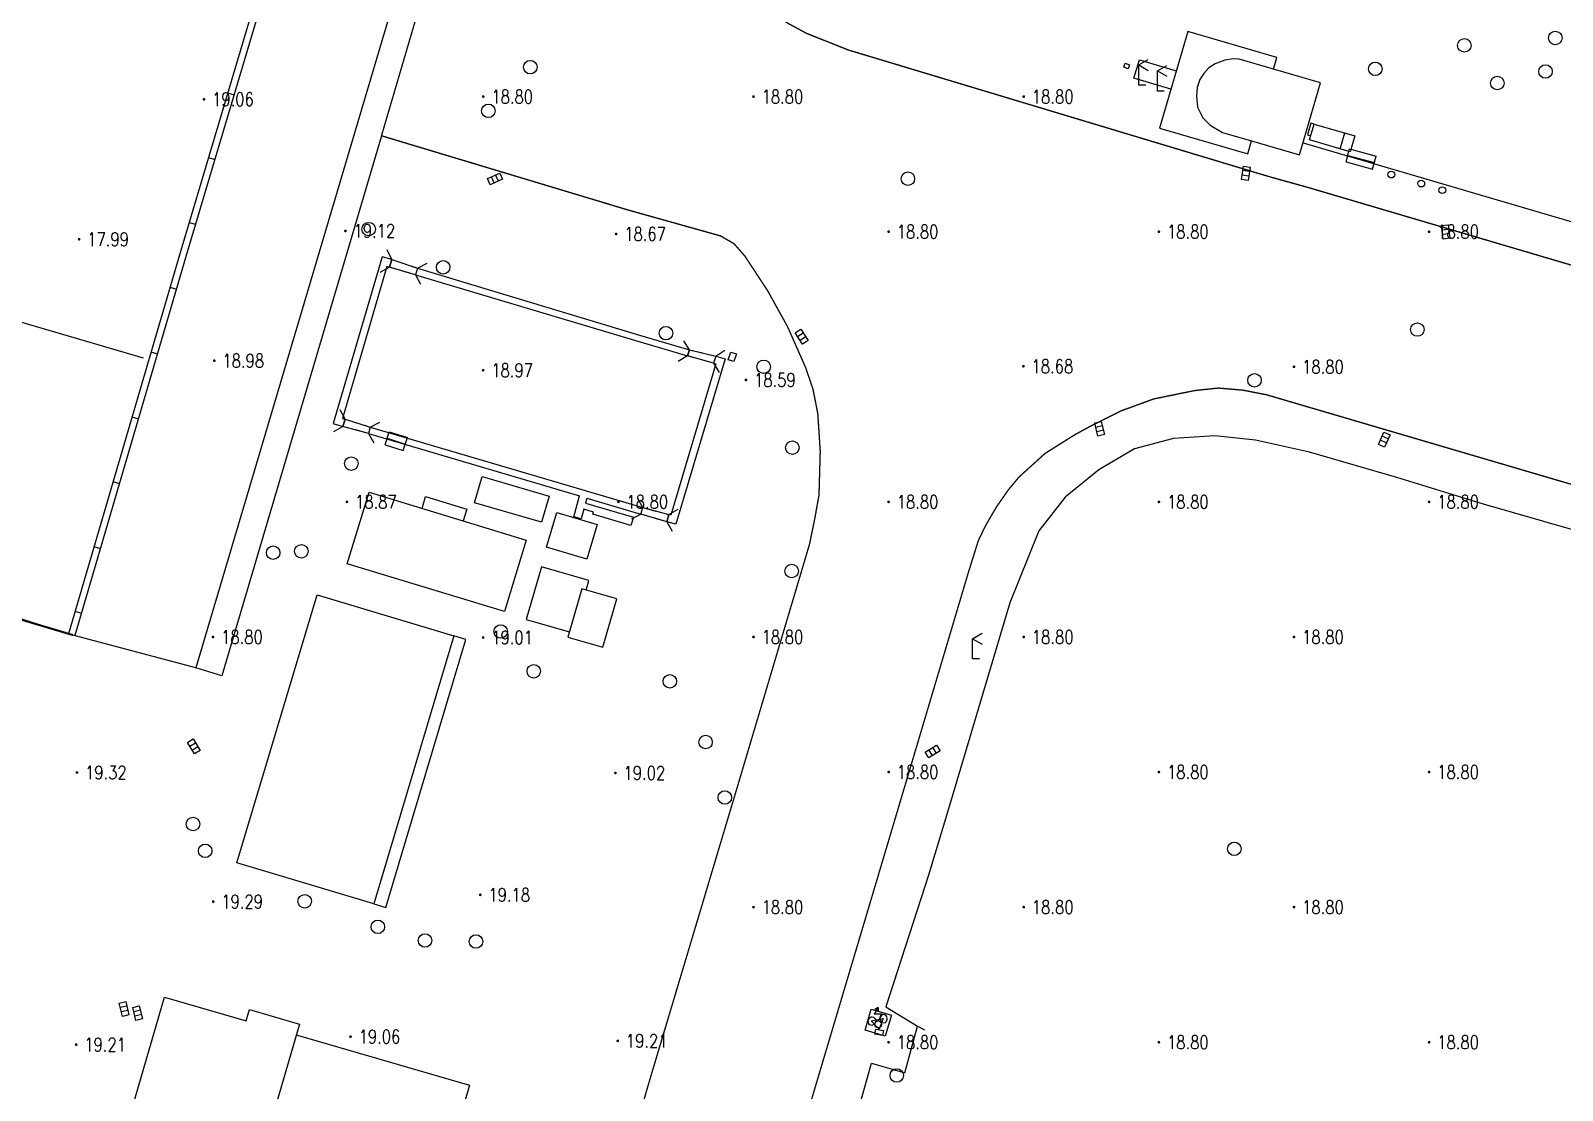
# Model space of a CAD drawing. Extents: x 404846 to 408477, y 3390929 to 3392894.
# Drawn here: x 405127.9 to 405241.2, y 3391930.8 to 3392009.3 of the extents above; entities that cross this region are included whole.
import ezdxf
from ezdxf.enums import TextEntityAlignment as Align

# ---------------------------------------------------------------- set-up
doc = ezdxf.new("R2010")
doc.units = 0
doc.header["$LTSCALE"] = 0.5
doc.linetypes.add('X5', pattern=[3, 2, -1])
doc.layers.get('0').update_dxf_attribs({"linetype": 'CONTINUOUS'})
doc.layers.add('ASSIST', color=7, linetype='CONTINUOUS', plot=False)
for name, color, linetype in [('DLDW', 11, 'CONTINUOUS'), ('DLSS', 4, 'CONTINUOUS'), ('DMTZ', 3, 'CONTINUOUS'), ('FZTZ', 7, 'CONTINUOUS'), ('GCD', 1, 'CONTINUOUS'), ('GXYZ', 2, 'CONTINUOUS'), ('JMD', 6, 'CONTINUOUS'), ('SXSS', 5, 'CONTINUOUS'), ('ZBTZ', 3, 'CONTINUOUS')]:
    doc.layers.add(name, color=color, linetype=linetype)
doc.styles.add('HZ', font='rs.shx', dxfattribs={"width": 0.8, "bigfont": 'hztxt.shx'})
doc.linetypes.add('10421', pattern='A,2,[150,AAA.SHX,S=0.5,R=0,X=0,Y=0.5],1e-11', length=2)
doc.linetypes.add('10422', pattern='A,0.75,[150,AAA.SHX,S=0.5,R=0,X=0,Y=0.5],1.5,[177,AAA.SHX,S=1,R=0,X=0,Y=0.4],0.75', length=3)
doc.linetypes.add('1161', pattern='A,0,[149,AAA.SHX,S=0.15,R=0,X=0,Y=0],-1.6', length=1.6)
doc.linetypes.add('443', pattern='A,5,[169,AAA.SHX,S=0.83,R=0,X=0,Y=0],5', length=10)
doc.linetypes.add('444', pattern='A,4.5,[145,AAA.SHX,S=1,R=0,X=0,Y=1],4.5,-0.5,[146,AAA.SHX,S=1,R=0,X=0,Y=0],-0.5', length=10)

# ---------------------------------------------------------------- blocks, each defined once
blk = doc.blocks.new('gc052')
for p, q in [((0, 3), (1.39, 3.8)), ((0, 3), (1.39, 2.2)), ((0, 0), (0, 3)), ((1, 0), (0, 0))]:
    blk.add_line(p, q)
blk = doc.blocks.new('GC200')
at = {"linetype": 'Continuous', "const_width": 0.2, "flags": 128}
blk.add_lwpolyline([(-0.1, 0, 1), (0.1, 0, 1)], format="xyb", close=True, dxfattribs=at)
blk = doc.blocks.new('gc170')
at = {"linetype": 'Continuous'}
blk.add_circle((0, 0), 0.5, dxfattribs=at)
blk = doc.blocks.new('gc188')
blk.add_circle((0, 0), 1)
blk = doc.blocks.new('gc041')
for p, q in [((-1, 0.5), (1, 0.5)), ((-1, -0.5), (-1, 0.5)), ((-0.33, 0.5), (-0.33, -0.5)), ((0.33, 0.5), (0.33, -0.5)), ((1, 0.5), (1, -0.5)), ((1, -0.5), (-1, -0.5))]:
    blk.add_line(p, q)
blk = doc.blocks.new('gc132')
at = {"linetype": 'Continuous'}
for points in [[(0, 2.5), (-0.58, 1.5)], [(0, 2.5), (-0.52, 2.2)], [(0, 2.5), (0, 1.9)], [(0.58, 1.5), (-0.58, 1.5)], [(0.58, 1.5), (0, 0.5)]]:
    blk.add_lwpolyline(points, dxfattribs=at)
blk.add_circle((0, 0), 0.5, dxfattribs=at)

msp = doc.modelspace()

# ---------------------------------------------------------------- linework, layer by layer
at = {"layer": 'ASSIST', "linetype": 'Continuous', "flags": 128}
for points, elevation in [([(405225.213, 3391999.544), (405227.166, 3391999.017)], 18.477), ([(405154.099, 3391978.61), (405155.437, 3391978.185)], 18.605)]:
    msp.add_lwpolyline(points, dxfattribs=dict(at, elevation=elevation))
for points, elevation in [([(405154.602, 3391992.325), (405156.5, 3391991.689), (405156.334, 3391991.191), (405154.414, 3391991.748), (405154.602, 3391992.325)], 19.03), ([(405176.614, 3391985.628), (405178.561, 3391985.175), (405178.409, 3391984.653), (405176.48, 3391985.178), (405176.614, 3391985.628)], 18.653), ([(405151.131, 3391980.496), (405152.999, 3391979.918), (405152.858, 3391979.441), (405150.967, 3391979.964), (405151.131, 3391980.496)], 19.105), ([(405174.95, 3391972.914), (405173.029, 3391973.473), (405173.17, 3391973.951), (405175.099, 3391973.437), (405174.95, 3391972.914)], 18.706)]:
    msp.add_lwpolyline(points, close=True, dxfattribs=dict(at, elevation=elevation))
at = {"layer": 'DLDW', "linetype": 'Continuous'}
for p, q in [((405225.213, 3391999.544), (405225.474, 3392000.509)), ((405225.474, 3392000.509), (405227.427, 3391999.982)), ((405225.343, 3392000.027), (405227.296, 3391999.5)), ((405227.166, 3391999.017), (405227.427, 3391999.982)), ((405154.099, 3391978.61), (405154.402, 3391979.563)), ((405154.25, 3391979.087), (405155.588, 3391978.662)), ((405154.402, 3391979.563), (405155.74, 3391979.138)), ((405155.437, 3391978.185), (405155.74, 3391979.138))]:
    msp.add_line(p, q, dxfattribs=at)
at = {"layer": 'DLDW', "linetype": 'Continuous', "elevation": 19.711, "flags": 128}
msp.add_lwpolyline([(405190.663, 3391935.353), (405190.055, 3391935.968), (405190.959, 3391936.129), (405190.663, 3391935.353)], close=True, dxfattribs=at)
at = {"layer": 'DLSS', "linetype": 'Continuous', "const_width": 0.1, "flags": 128}
for points, elevation in [([(405219.53, 3391998.451), (405188.394, 3392007.824), (405185.294, 3392009.056), (405183.925, 3392009.795), (405182.396, 3392010.837), (405181.142, 3392011.846), (405179.851, 3392013.095), (405178.815, 3392014.268), (405177.737, 3392015.761), (405176.118, 3392018.754), (405175.044, 3392021.984), (405174.785, 3392023.276), (405174.548, 3392025.351), (405174.516, 3392026.908), (405174.643, 3392028.754), (405174.916, 3392030.391), (405175.079, 3392031.2), (405175.329, 3392032.09), (405177.429, 3392039.076), (405191.257, 3392085.638), (405195.544, 3392100.023), (405201.053, 3392118.598), (405210.826, 3392151.602), (405214.281, 3392163.201)], 18.623), ([(405163.806, 3392035.443), (405153.826, 3392001.48), (405172.082, 3391995.984), (405178.928, 3391994.064), (405179.912, 3391993.493), (405180.721, 3391992.573), (405182.413, 3391989.994), (405183.884, 3391987.338), (405185.207, 3391984.341), (405185.758, 3391982.736), (405186.116, 3391980.913), (405186.297, 3391978.124), (405186.205, 3391974.883), (405185.894, 3391973.141), (405185.501, 3391971.238), (405179.968, 3391952.63), (405173.724, 3391931.742)], 18.696), ([(405251.935, 3391988.939), (405222.345, 3391997.669), (405219.53, 3391998.451)], 18.72), ([(405185.144, 3391928.434), (405191.34, 3391949.244), (405197.303, 3391969.299), (405197.992, 3391971.491), (405198.467, 3391972.493), (405198.827, 3391973.133), (405199.34, 3391974.006), (405200.23, 3391975.285), (405201.014, 3391976.223), (405202.933, 3391977.962), (405205.098, 3391979.326), (405206.237, 3391979.952), (405208.547, 3391981.11), (405210.971, 3391981.998), (405214.007, 3391982.62), (405215.763, 3391982.804), (405217.586, 3391982.647), (405219.331, 3391982.307)], 18.859), ([(405247.505, 3391974.025), (405219.331, 3391982.307)], 18.708), ([(405173.724, 3391931.742), (405164.14, 3391898.924)], 19.391)]:
    msp.add_lwpolyline(points, dxfattribs=dict(at, elevation=elevation))
at = {"layer": 'DLSS', "linetype": 'Continuous', "elevation": 18.929, "flags": 128}
msp.add_lwpolyline([(405398.436, 3391806.401), (405328.076, 3391827.217), (405308.947, 3391832.852), (405212.765, 3391861.489), (405147.516, 3391880.769), (405158.624, 3391917.895), (405110.647, 3391932.098), (405114.168, 3391944.278), (405114.283, 3391944.715), (405120.972, 3391967.686), (405123.886, 3391966.825), (405123.974, 3391966.739), (405130.656, 3391964.619)], dxfattribs=at)
at = {"layer": 'DMTZ', "linetype": '10422', "elevation": 18.136, "flags": 128}
msp.add_lwpolyline([(405136.211, 3391985.005), (405133.345, 3391985.862), (405124.077, 3391988.581), (405103.391, 3391994.695), (405054.448, 3392009.288), (405048.023, 3392011.135), (405034.863, 3392015.046), (405022.154, 3392018.851), (405013.079, 3392021.548), (405003.362, 3392024.506), (404993.907, 3392027.295), (404987.613, 3392029.185), (404981.161, 3392031.114), (404976.23, 3392032.575)], dxfattribs=at)
at = {"layer": 'DMTZ', "linetype": '10421', "elevation": 19.516, "flags": 128}
msp.add_lwpolyline([(405191.106, 3391934.832), (405189.611, 3391935.272), (405190.054, 3391936.836), (405191.573, 3391936.378), (405191.106, 3391934.832)], close=True, dxfattribs=at)
at = {"layer": 'FZTZ', "linetype": 'Continuous', "flags": 128}
for points, elevation in [([(405208.864, 3392006.844), (405209.191, 3392006.735), (405209.093, 3392006.441), (405208.766, 3392006.551), (405208.864, 3392006.844)], 19.742), ([(405161.276, 3391976.253), (405166.241, 3391974.814), (405165.679, 3391972.872), (405160.713, 3391974.311), (405161.276, 3391976.253)], 19.071), ([(405166.802, 3391973.597), (405169.783, 3391972.708), (405169.019, 3391970.147), (405166.038, 3391971.037), (405166.802, 3391973.597)], 19.265), ([(405190.3, 3391935.72), (405190.105, 3391935.629), (405190.041, 3391935.631), (405189.952, 3391935.673), (405189.894, 3391935.75), (405189.864, 3391935.856), (405189.856, 3391936.007), (405189.942, 3391936.152), (405190.002, 3391936.216), (405190.077, 3391936.249), (405190.141, 3391936.248), (405190.236, 3391936.223), (405190.298, 3391936.196), (405190.387, 3391936.116), (405190.402, 3391936.03), (405190.39, 3391935.87), (405190.3, 3391935.72)], 19.737), ([(405190.852, 3391935.847), (405191.071, 3391935.808), (405191.138, 3391935.837), (405191.178, 3391935.901), (405191.245, 3391936.066), (405191.256, 3391936.158), (405191.227, 3391936.265), (405191.167, 3391936.336), (405191.066, 3391936.401), (405190.967, 3391936.433), (405190.844, 3391936.41), (405190.755, 3391936.336), (405190.699, 3391936.225), (405190.724, 3391936.087), (405190.767, 3391935.959), (405190.852, 3391935.847)], 19.719), ([(405190.916, 3391934.879), (405190.338, 3391934.978), (405190.403, 3391935.356), (405190.981, 3391935.258), (405190.916, 3391934.879)], 20.774)]:
    msp.add_lwpolyline(points, close=True, dxfattribs=dict(at, elevation=elevation))
at = {"layer": 'FZTZ', "linetype": 'Continuous', "elevation": 19.164, "flags": 128}
msp.add_lwpolyline([(405168.979, 3391967.847), (405169.184, 3391968.554), (405165.679, 3391969.573), (405164.546, 3391965.678), (405167.731, 3391964.752)], dxfattribs=at)
at = {"layer": 'JMD', "linetype": '444', "flags": 128}
for points, elevation in [([(405169.778, 3392062.211), (405156.332, 3392016.914), (405140.085, 3391962.089), (405130.988, 3391964.52)], 21.85), ([(405222.028, 3392000.952), (405267.541, 3391987.578), (405279.726, 3391983.931), (405282.997, 3391983.3), (405285.918, 3391983.513), (405288.872, 3391984.564)], 21.156), ([(405261.681, 3391966.719), (405259.022, 3391967.242), (405241.997, 3391972.312), (405235.376, 3391974.202), (405228.971, 3391976.188), (405222.513, 3391978.059), (405218.505, 3391978.943), (405215.507, 3391979.263), (405212.437, 3391979.059), (405209.554, 3391978.313), (405206.919, 3391976.755), (405204.417, 3391974.739), (405202.47, 3391972.243), (405200.318, 3391966.895), (405195.715, 3391951.42), (405194.314, 3391946.757), (405191.15, 3391937.003), (405193.5, 3391935.56)], 20.909), ([(405215.185, 3391898.849), (405192.149, 3391905.903), (405189.623, 3391907.421), (405187.443, 3391909.421), (405185.937, 3391912.045), (405185.22, 3391915.257), (405188.875, 3391928.505), (405190.084, 3391932.819), (405192.56, 3391932.126), (405193.5, 3391935.56), (405194.012, 3391935.307)], 21.231)]:
    msp.add_lwpolyline(points, dxfattribs=dict(at, elevation=elevation))
at = {"layer": 'JMD', "linetype": 'Continuous', "flags": 128}
for points, elevation in [([(405213.502, 3392009.202), (405211.41, 3392002.052), (405217.94, 3392000.141), (405218.223, 3392001.108), (405221.77, 3392000.07), (405223.327, 3392005.392), (405219.832, 3392006.414), (405220.084, 3392007.276), (405213.502, 3392009.202)], 22.716), ([(405222.855, 3392002.35), (405225.864, 3392001.475), (405225.522, 3392000.3), (405222.514, 3392001.175), (405222.855, 3392002.35)], 21.602), ([(405180.088, 3391985.328), (405179.901, 3391984.762), (405179.483, 3391984.9), (405179.67, 3391985.466), (405180.088, 3391985.328)], 19.783), ([(405152.904, 3391975.086), (405164.538, 3391971.553), (405162.93, 3391966.261), (405151.297, 3391969.794), (405152.904, 3391975.086)], 26.173), ([(405168.659, 3391967.94), (405167.618, 3391964.363), (405170.2, 3391963.612), (405171.24, 3391967.19), (405168.659, 3391967.94)], 22.13), ([(405149.056, 3391967.498), (405159.179, 3391964.472), (405153.249, 3391944.631), (405143.126, 3391947.657), (405149.056, 3391967.498)], 24.702), ([(405147.751, 3391935.72), (405144.236, 3391923.62), (405134.5, 3391926.449), (405137.772, 3391937.711), (405143.806, 3391935.958), (405144.05, 3391936.795), (405147.751, 3391935.72)], 32.471)]:
    msp.add_lwpolyline(points, close=True, dxfattribs=dict(at, elevation=elevation))
for points, elevation in [([(405212.249, 3392004.919), (405209.517, 3392005.745), (405209.928, 3392007.106), (405212.648, 3392006.285)], 21.491), ([(405219.832, 3392006.414), (405217.297, 3392007.156), (405216.863, 3392007.165), (405216.242, 3392007.081), (405215.516, 3392006.811), (405215.058, 3392006.502), (405214.697, 3392006.101), (405214.383, 3392005.638), (405214.203, 3392005.053), (405214.14, 3392004.436), (405214.227, 3392003.594), (405214.609, 3392002.799), (405215.166, 3392002.258), (405216.066, 3392001.733), (405218.223, 3392001.108)], 22.657), ([(405222.855, 3392002.35), (405222.603, 3392002.423), (405222.348, 3392001.546), (405222.6, 3392001.472)], 20.104), ([(405224.774, 3392000.518), (405225.115, 3392001.693)], 21.602), ([(405156.828, 3391973.895), (405157.093, 3391974.766), (405160.133, 3391973.843), (405159.868, 3391972.971)], 23.349), ([(405153.249, 3391944.631), (405154.141, 3391944.365), (405160.069, 3391964.201), (405159.178, 3391964.468)], 22.941), ([(405147.518, 3391934.92), (405160.352, 3391931.192), (405157.023, 3391919.731), (405144.189, 3391923.459), (405144.236, 3391923.62)], 27.693)]:
    msp.add_lwpolyline(points, dxfattribs=dict(at, elevation=elevation))
at = {"layer": 'JMD', "linetype": '443', "const_width": 0.15, "elevation": 21.988, "flags": 128}
msp.add_lwpolyline([(405130.988, 3391964.52), (405124.011, 3391966.602), (405117.324, 3391943.558), (405114.471, 3391944.377), (405111.019, 3391932.416)], dxfattribs=at)
at = {"layer": 'SXSS', "linetype": 'Continuous'}
for p, q in [((405142.441, 3392004.653), (405142.921, 3392004.511)), ((405141.016, 3391999.861), (405141.495, 3391999.718)), ((405139.59, 3391995.068), (405140.069, 3391994.926)), ((405154.602, 3391992.325), (405154.245, 3391993.041)), ((405154.414, 3391991.748), (405153.713, 3391991.362)), ((405154.602, 3391992.325), (405154.414, 3391991.748)), ((405156.5, 3391991.689), (405156.334, 3391991.191)), ((405156.5, 3391991.689), (405157.216, 3391992.046)), ((405138.174, 3391990.273), (405138.654, 3391990.132)), ((405156.334, 3391991.191), (405156.72, 3391990.49)), ((405176.614, 3391985.628), (405176.191, 3391986.307)), ((405136.768, 3391985.475), (405137.248, 3391985.334)), ((405176.48, 3391985.178), (405175.786, 3391984.781)), ((405176.614, 3391985.628), (405176.48, 3391985.178)), ((405178.561, 3391985.175), (405178.409, 3391984.653)), ((405178.409, 3391984.653), (405178.806, 3391983.959)), ((405178.561, 3391985.175), (405179.24, 3391985.598)), ((405151.131, 3391980.496), (405150.758, 3391981.204)), ((405135.362, 3391980.677), (405135.842, 3391980.536)), ((405151.131, 3391980.496), (405150.967, 3391979.964)), ((405152.999, 3391979.918), (405153.707, 3391980.291)), ((405150.967, 3391979.964), (405150.271, 3391979.57)), ((405152.999, 3391979.918), (405152.858, 3391979.441)), ((405152.858, 3391979.441), (405153.252, 3391978.745)), ((405133.956, 3391975.878), (405134.435, 3391975.738)), ((405173.17, 3391973.951), (405172.769, 3391974.643)), ((405173.029, 3391973.473), (405172.328, 3391973.088)), ((405173.029, 3391973.473), (405173.17, 3391973.951)), ((405174.95, 3391972.914), (405175.099, 3391973.437)), ((405175.099, 3391973.437), (405175.791, 3391973.838)), ((405174.95, 3391972.914), (405175.335, 3391972.213)), ((405132.549, 3391971.08), (405133.029, 3391970.94)), ((405131.143, 3391966.282), (405131.623, 3391966.141))]:
    msp.add_line(p, q, dxfattribs=at)
at = {"layer": 'SXSS', "linetype": 'X5'}
for p, q in [((405156.334, 3391991.191), (405154.414, 3391991.748)), ((405154.602, 3391992.325), (405156.5, 3391991.689)), ((405178.409, 3391984.653), (405176.48, 3391985.178)), ((405176.614, 3391985.628), (405178.561, 3391985.175)), ((405151.131, 3391980.496), (405152.999, 3391979.918)), ((405152.858, 3391979.441), (405150.967, 3391979.964)), ((405174.95, 3391972.914), (405173.029, 3391973.473)), ((405173.17, 3391973.951), (405175.099, 3391973.437))]:
    msp.add_line(p, q, dxfattribs=at)
at = {"layer": 'SXSS', "color": 7, "linetype": 'Continuous', "elevation": 20.257, "flags": 128}
msp.add_lwpolyline([(405166.589, 3392086.151), (405159.986, 3392063.881), (405151.606, 3392035.457), (405138.899, 3391992.747), (405130.656, 3391964.619)], dxfattribs=at)
at = {"layer": 'SXSS', "linetype": '10422', "elevation": 20.257, "flags": 128}
msp.add_lwpolyline([(405167.068, 3392086.009), (405160.465, 3392063.739), (405152.085, 3392035.315), (405139.379, 3391992.605), (405131.136, 3391964.478)], dxfattribs=at)
at = {"layer": 'SXSS', "linetype": 'Continuous', "flags": 128}
for points, elevation in [([(405154.602, 3391992.325), (405153.885, 3391992.529), (405150.249, 3391980.186), (405150.967, 3391979.964)], 19.064), ([(405154.414, 3391991.748), (405154.231, 3391991.793), (405150.937, 3391980.556), (405151.131, 3391980.496)], 19.064), ([(405156.5, 3391991.689), (405172.921, 3391986.724), (405176.614, 3391985.628)], 18.824), ([(405156.334, 3391991.191), (405172.786, 3391986.273), (405176.48, 3391985.178)], 18.824), ([(405178.561, 3391985.175), (405179.25, 3391984.974), (405175.601, 3391972.729), (405174.95, 3391972.914)], 18.671), ([(405178.409, 3391984.653), (405178.572, 3391984.605), (405175.233, 3391973.399), (405175.099, 3391973.437)], 18.671), ([(405152.858, 3391979.441), (405168.471, 3391974.822)], 18.953), ([(405152.999, 3391979.918), (405173.17, 3391973.951)], 18.906), ([(405168.802, 3391973.832), (405168.612, 3391973.13), (405168.054, 3391973.28), (405168.471, 3391974.822)], 18.778), ([(405169.025, 3391974.658), (405168.925, 3391974.289)], 18.788), ([(405169.025, 3391974.658), (405173.029, 3391973.473)], 18.738), ([(405168.925, 3391974.289), (405172.47, 3391973.252), (405172.289, 3391972.633), (405169.465, 3391973.459), (405169.513, 3391973.624), (405168.802, 3391973.832)], 18.772)]:
    msp.add_lwpolyline(points, dxfattribs=dict(at, elevation=elevation))
at = {"layer": 'ZBTZ', "linetype": '1161', "elevation": 19.138, "flags": 128}
msp.add_lwpolyline([(405153.826, 3392001.48), (405142.016, 3391961.506), (405140.085, 3391962.089)], dxfattribs=at)

# ---------------------------------------------------------------- block references
at = {"layer": 'DLDW', "linetype": 'Continuous', "xscale": 0.5, "yscale": 0.5}
msp.add_blockref('gc132', (405190.585, 3391935.701), dxfattribs=at)
at = {"layer": 'DLSS', "linetype": 'Continuous', "xscale": 0.5, "yscale": 0.5}
for p in [(405209.881, 3392005.224, 18.706), (405211.247, 3392004.785, 18.759), (405197.574, 3391962.753, 18.946)]:
    msp.add_blockref('gc052', p, dxfattribs=at)
at = {"layer": 'GCD', "linetype": 'Continuous'}
ref = msp.add_blockref('GC200', (405140.689, 3392004.183, 19.063), dxfattribs=dict(at, xscale=0.5, yscale=0.5, zscale=0.5))
ref.add_attrib('height', '19.06', dxfattribs={"linetype": 'Continuous', "height": 1, "style": 'HZ', "width": 0.8}).set_placement((405141.289, 3392004.183, 19.063), align=Align.MIDDLE_LEFT)
ref = msp.add_blockref('GC200', (405161.358, 3392004.379, 18.8), dxfattribs=dict(at, xscale=0.5, yscale=0.5, zscale=0.5))
ref.add_attrib('height', '18.80', dxfattribs={"linetype": 'Continuous', "height": 1, "style": 'HZ', "width": 0.8}).set_placement((405161.958, 3392004.379, 18.8), align=Align.MIDDLE_LEFT)
ref = msp.add_blockref('GC200', (405181.358, 3392004.379, 18.8), dxfattribs=dict(at, xscale=0.5, yscale=0.5, zscale=0.5))
ref.add_attrib('height', '18.80', dxfattribs={"linetype": 'Continuous', "height": 1, "style": 'HZ', "width": 0.8}).set_placement((405181.958, 3392004.379, 18.8), align=Align.MIDDLE_LEFT)
ref = msp.add_blockref('GC200', (405201.358, 3392004.379, 18.8), dxfattribs=dict(at, xscale=0.5, yscale=0.5, zscale=0.5))
ref.add_attrib('height', '18.80', dxfattribs={"linetype": 'Continuous', "height": 1, "style": 'HZ', "width": 0.8}).set_placement((405201.958, 3392004.379, 18.8), align=Align.MIDDLE_LEFT)
ref = msp.add_blockref('GC200', (405151.16, 3391994.438, 19.116), dxfattribs=dict(at, xscale=0.5, yscale=0.5, zscale=0.5))
ref.add_attrib('height', '19.12', dxfattribs={"linetype": 'Continuous', "height": 1, "style": 'HZ', "width": 0.8}).set_placement((405151.76, 3391994.438, 19.116), align=Align.MIDDLE_LEFT)
ref = msp.add_blockref('GC200', (405191.358, 3391994.379, 18.8), dxfattribs=dict(at, xscale=0.5, yscale=0.5, zscale=0.5))
ref.add_attrib('height', '18.80', dxfattribs={"linetype": 'Continuous', "height": 1, "style": 'HZ', "width": 0.8}).set_placement((405191.958, 3391994.379, 18.8), align=Align.MIDDLE_LEFT)
ref = msp.add_blockref('GC200', (405211.358, 3391994.379, 18.8), dxfattribs=dict(at, xscale=0.5, yscale=0.5, zscale=0.5))
ref.add_attrib('height', '18.80', dxfattribs={"linetype": 'Continuous', "height": 1, "style": 'HZ', "width": 0.8}).set_placement((405211.958, 3391994.379, 18.8), align=Align.MIDDLE_LEFT)
ref = msp.add_blockref('GC200', (405231.358, 3391994.379, 18.8), dxfattribs=dict(at, xscale=0.5, yscale=0.5, zscale=0.5))
ref.add_attrib('height', '18.80', dxfattribs={"linetype": 'Continuous', "height": 1, "style": 'HZ', "width": 0.8}).set_placement((405231.958, 3391994.379, 18.8), align=Align.MIDDLE_LEFT)
ref = msp.add_blockref('GC200', (405131.45, 3391993.817, 17.993), dxfattribs=dict(at, xscale=0.5, yscale=0.5, zscale=0.5))
ref.add_attrib('height', '17.99', dxfattribs={"linetype": 'Continuous', "height": 1, "style": 'HZ', "width": 0.8}).set_placement((405132.05, 3391993.817, 17.993), align=Align.MIDDLE_LEFT)
ref = msp.add_blockref('GC200', (405171.193, 3391994.212, 18.67), dxfattribs=dict(at, xscale=0.5, yscale=0.5, zscale=0.5))
ref.add_attrib('height', '18.67', dxfattribs={"linetype": 'Continuous', "height": 1, "style": 'HZ', "width": 0.8}).set_placement((405171.793, 3391994.212, 18.67), align=Align.MIDDLE_LEFT)
ref = msp.add_blockref('GC200', (405141.453, 3391984.828, 18.978), dxfattribs=dict(at, xscale=0.5, yscale=0.5, zscale=0.5))
ref.add_attrib('height', '18.98', dxfattribs={"linetype": 'Continuous', "height": 1, "style": 'HZ', "width": 0.8}).set_placement((405142.053, 3391984.828, 18.978), align=Align.MIDDLE_LEFT)
ref = msp.add_blockref('GC200', (405161.351, 3391984.123, 18.972), dxfattribs=dict(at, xscale=0.5, yscale=0.5, zscale=0.5))
ref.add_attrib('height', '18.97', dxfattribs={"linetype": 'Continuous', "height": 1, "style": 'HZ', "width": 0.8}).set_placement((405161.951, 3391984.123, 18.972), align=Align.MIDDLE_LEFT)
ref = msp.add_blockref('GC200', (405201.335, 3391984.418, 18.678), dxfattribs=dict(at, xscale=0.5, yscale=0.5, zscale=0.5))
ref.add_attrib('height', '18.68', dxfattribs={"linetype": 'Continuous', "height": 1, "style": 'HZ', "width": 0.8}).set_placement((405201.935, 3391984.418, 18.678), align=Align.MIDDLE_LEFT)
ref = msp.add_blockref('GC200', (405221.358, 3391984.379, 18.8), dxfattribs=dict(at, xscale=0.5, yscale=0.5, zscale=0.5))
ref.add_attrib('height', '18.80', dxfattribs={"linetype": 'Continuous', "height": 1, "style": 'HZ', "width": 0.8}).set_placement((405221.958, 3391984.379, 18.8), align=Align.MIDDLE_LEFT)
ref = msp.add_blockref('GC200', (405180.796, 3391983.404, 18.594), dxfattribs=dict(at, xscale=0.5, yscale=0.5, zscale=0.5))
ref.add_attrib('height', '18.59', dxfattribs={"linetype": 'Continuous', "height": 1, "style": 'HZ', "width": 0.8}).set_placement((405181.396, 3391983.404, 18.594), align=Align.MIDDLE_LEFT)
ref = msp.add_blockref('GC200', (405151.269, 3391974.382, 18.868), dxfattribs=dict(at, xscale=0.5, yscale=0.5, zscale=0.5))
ref.add_attrib('height', '18.87', dxfattribs={"linetype": 'Continuous', "height": 1, "style": 'HZ', "width": 0.8}).set_placement((405151.869, 3391974.382, 18.868), align=Align.MIDDLE_LEFT)
ref = msp.add_blockref('GC200', (405171.358, 3391974.379, 18.8), dxfattribs=dict(at, xscale=0.5, yscale=0.5, zscale=0.5))
ref.add_attrib('height', '18.80', dxfattribs={"linetype": 'Continuous', "height": 1, "style": 'HZ', "width": 0.8}).set_placement((405171.958, 3391974.379, 18.8), align=Align.MIDDLE_LEFT)
ref = msp.add_blockref('GC200', (405191.358, 3391974.379, 18.8), dxfattribs=dict(at, xscale=0.5, yscale=0.5, zscale=0.5))
ref.add_attrib('height', '18.80', dxfattribs={"linetype": 'Continuous', "height": 1, "style": 'HZ', "width": 0.8}).set_placement((405191.958, 3391974.379, 18.8), align=Align.MIDDLE_LEFT)
ref = msp.add_blockref('GC200', (405211.358, 3391974.379, 18.8), dxfattribs=dict(at, xscale=0.5, yscale=0.5, zscale=0.5))
ref.add_attrib('height', '18.80', dxfattribs={"linetype": 'Continuous', "height": 1, "style": 'HZ', "width": 0.8}).set_placement((405211.958, 3391974.379, 18.8), align=Align.MIDDLE_LEFT)
ref = msp.add_blockref('GC200', (405231.358, 3391974.379, 18.8), dxfattribs=dict(at, xscale=0.5, yscale=0.5, zscale=0.5))
ref.add_attrib('height', '18.80', dxfattribs={"linetype": 'Continuous', "height": 1, "style": 'HZ', "width": 0.8}).set_placement((405231.958, 3391974.379, 18.8), align=Align.MIDDLE_LEFT)
ref = msp.add_blockref('GC200', (405141.358, 3391964.379, 18.8), dxfattribs=dict(at, xscale=0.5, yscale=0.5, zscale=0.5))
ref.add_attrib('height', '18.80', dxfattribs={"linetype": 'Continuous', "height": 1, "style": 'HZ', "width": 0.8}).set_placement((405141.958, 3391964.379, 18.8), align=Align.MIDDLE_LEFT)
ref = msp.add_blockref('GC200', (405161.353, 3391964.339, 19.014), dxfattribs=dict(at, xscale=0.5, yscale=0.5, zscale=0.5))
ref.add_attrib('height', '19.01', dxfattribs={"linetype": 'Continuous', "height": 1, "style": 'HZ', "width": 0.8}).set_placement((405161.953, 3391964.339, 19.014), align=Align.MIDDLE_LEFT)
ref = msp.add_blockref('GC200', (405181.358, 3391964.379, 18.8), dxfattribs=dict(at, xscale=0.5, yscale=0.5, zscale=0.5))
ref.add_attrib('height', '18.80', dxfattribs={"linetype": 'Continuous', "height": 1, "style": 'HZ', "width": 0.8}).set_placement((405181.958, 3391964.379, 18.8), align=Align.MIDDLE_LEFT)
ref = msp.add_blockref('GC200', (405201.358, 3391964.379, 18.8), dxfattribs=dict(at, xscale=0.5, yscale=0.5, zscale=0.5))
ref.add_attrib('height', '18.80', dxfattribs={"linetype": 'Continuous', "height": 1, "style": 'HZ', "width": 0.8}).set_placement((405201.958, 3391964.379, 18.8), align=Align.MIDDLE_LEFT)
ref = msp.add_blockref('GC200', (405221.358, 3391964.379, 18.8), dxfattribs=dict(at, xscale=0.5, yscale=0.5, zscale=0.5))
ref.add_attrib('height', '18.80', dxfattribs={"linetype": 'Continuous', "height": 1, "style": 'HZ', "width": 0.8}).set_placement((405221.958, 3391964.379, 18.8), align=Align.MIDDLE_LEFT)
ref = msp.add_blockref('GC200', (405131.285, 3391954.345, 19.317), dxfattribs=dict(at, xscale=0.5, yscale=0.5, zscale=0.5))
ref.add_attrib('height', '19.32', dxfattribs={"linetype": 'Continuous', "height": 1, "style": 'HZ', "width": 0.8}).set_placement((405131.885, 3391954.345, 19.317), align=Align.MIDDLE_LEFT)
ref = msp.add_blockref('GC200', (405171.14, 3391954.31, 19.018), dxfattribs=dict(at, xscale=0.5, yscale=0.5, zscale=0.5))
ref.add_attrib('height', '19.02', dxfattribs={"linetype": 'Continuous', "height": 1, "style": 'HZ', "width": 0.8}).set_placement((405171.74, 3391954.31, 19.018), align=Align.MIDDLE_LEFT)
ref = msp.add_blockref('GC200', (405191.358, 3391954.379, 18.8), dxfattribs=dict(at, xscale=0.5, yscale=0.5, zscale=0.5))
ref.add_attrib('height', '18.80', dxfattribs={"linetype": 'Continuous', "height": 1, "style": 'HZ', "width": 0.8}).set_placement((405191.958, 3391954.379, 18.8), align=Align.MIDDLE_LEFT)
ref = msp.add_blockref('GC200', (405211.358, 3391954.379, 18.8), dxfattribs=dict(at, xscale=0.5, yscale=0.5, zscale=0.5))
ref.add_attrib('height', '18.80', dxfattribs={"linetype": 'Continuous', "height": 1, "style": 'HZ', "width": 0.8}).set_placement((405211.958, 3391954.379, 18.8), align=Align.MIDDLE_LEFT)
ref = msp.add_blockref('GC200', (405231.358, 3391954.379, 18.8), dxfattribs=dict(at, xscale=0.5, yscale=0.5, zscale=0.5))
ref.add_attrib('height', '18.80', dxfattribs={"linetype": 'Continuous', "height": 1, "style": 'HZ', "width": 0.8}).set_placement((405231.958, 3391954.379, 18.8), align=Align.MIDDLE_LEFT)
ref = msp.add_blockref('GC200', (405141.371, 3391944.786, 19.285), dxfattribs=dict(at, xscale=0.5, yscale=0.5, zscale=0.5))
ref.add_attrib('height', '19.29', dxfattribs={"linetype": 'Continuous', "height": 1, "style": 'HZ', "width": 0.8}).set_placement((405141.971, 3391944.786, 19.285), align=Align.MIDDLE_LEFT)
ref = msp.add_blockref('GC200', (405161.138, 3391945.291, 19.181), dxfattribs=dict(at, xscale=0.5, yscale=0.5, zscale=0.5))
ref.add_attrib('height', '19.18', dxfattribs={"linetype": 'Continuous', "height": 1, "style": 'HZ', "width": 0.8}).set_placement((405161.738, 3391945.291, 19.181), align=Align.MIDDLE_LEFT)
ref = msp.add_blockref('GC200', (405181.358, 3391944.379, 18.8), dxfattribs=dict(at, xscale=0.5, yscale=0.5, zscale=0.5))
ref.add_attrib('height', '18.80', dxfattribs={"linetype": 'Continuous', "height": 1, "style": 'HZ', "width": 0.8}).set_placement((405181.958, 3391944.379, 18.8), align=Align.MIDDLE_LEFT)
ref = msp.add_blockref('GC200', (405201.358, 3391944.379, 18.8), dxfattribs=dict(at, xscale=0.5, yscale=0.5, zscale=0.5))
ref.add_attrib('height', '18.80', dxfattribs={"linetype": 'Continuous', "height": 1, "style": 'HZ', "width": 0.8}).set_placement((405201.958, 3391944.379, 18.8), align=Align.MIDDLE_LEFT)
ref = msp.add_blockref('GC200', (405221.358, 3391944.379, 18.8), dxfattribs=dict(at, xscale=0.5, yscale=0.5, zscale=0.5))
ref.add_attrib('height', '18.80', dxfattribs={"linetype": 'Continuous', "height": 1, "style": 'HZ', "width": 0.8}).set_placement((405221.958, 3391944.379, 18.8), align=Align.MIDDLE_LEFT)
ref = msp.add_blockref('GC200', (405131.232, 3391934.202, 19.209), dxfattribs=dict(at, xscale=0.5, yscale=0.5, zscale=0.5))
ref.add_attrib('height', '19.21', dxfattribs={"linetype": 'Continuous', "height": 1, "style": 'HZ', "width": 0.8}).set_placement((405131.832, 3391934.202, 19.209), align=Align.MIDDLE_LEFT)
ref = msp.add_blockref('GC200', (405151.536, 3391934.789, 19.056), dxfattribs=dict(at, xscale=0.5, yscale=0.5, zscale=0.5))
ref.add_attrib('height', '19.06', dxfattribs={"linetype": 'Continuous', "height": 1, "style": 'HZ', "width": 0.8}).set_placement((405152.136, 3391934.789, 19.056), align=Align.MIDDLE_LEFT)
ref = msp.add_blockref('GC200', (405171.313, 3391934.479, 19.209), dxfattribs=dict(at, xscale=0.5, yscale=0.5, zscale=0.5))
ref.add_attrib('height', '19.21', dxfattribs={"linetype": 'Continuous', "height": 1, "style": 'HZ', "width": 0.8}).set_placement((405171.913, 3391934.479, 19.209), align=Align.MIDDLE_LEFT)
ref = msp.add_blockref('GC200', (405191.358, 3391934.379, 18.8), dxfattribs=dict(at, xscale=0.5, yscale=0.5, zscale=0.5))
ref.add_attrib('height', '18.80', dxfattribs={"linetype": 'Continuous', "height": 1, "style": 'HZ', "width": 0.8}).set_placement((405191.958, 3391934.379, 18.8), align=Align.MIDDLE_LEFT)
ref = msp.add_blockref('GC200', (405211.358, 3391934.379, 18.8), dxfattribs=dict(at, xscale=0.5, yscale=0.5, zscale=0.5))
ref.add_attrib('height', '18.80', dxfattribs={"linetype": 'Continuous', "height": 1, "style": 'HZ', "width": 0.8}).set_placement((405211.958, 3391934.379, 18.8), align=Align.MIDDLE_LEFT)
ref = msp.add_blockref('GC200', (405231.358, 3391934.379, 18.8), dxfattribs=dict(at, xscale=0.5, yscale=0.5, zscale=0.5))
ref.add_attrib('height', '18.80', dxfattribs={"linetype": 'Continuous', "height": 1, "style": 'HZ', "width": 0.8}).set_placement((405231.958, 3391934.379, 18.8), align=Align.MIDDLE_LEFT)
at = {"layer": 'GXYZ', "linetype": 'Continuous', "xscale": 0.5, "yscale": 0.5}
for name, p in [('gc188', (405233.969, 3392008.172, 18.994)), ('gc188', (405240.695, 3392008.724, 18.994)), ('gc188', (405164.837, 3392006.557, 18.745)), ('gc188', (405227.374, 3392006.437, 18.908)), ('gc188', (405239.97, 3392006.241, 18.994)), ('gc188', (405236.4, 3392005.382, 18.951)), ('gc188', (405161.739, 3392003.33, 18.745)), ('gc188', (405192.785, 3391998.299, 18.593)), ('gc170', (405228.56, 3391998.605, 18.4)), ('gc170', (405230.774, 3391997.938, 18.4)), ('gc170', (405232.335, 3391997.452, 18.4)), ('gc188', (405152.884, 3391994.572, 18.563)), ('gc188', (405158.393, 3391991.744, 18.563)), ('gc188', (405174.879, 3391986.865, 18.723)), ('gc188', (405230.487, 3391987.135, 18.957)), ('gc188', (405182.108, 3391984.38, 18.679)), ('gc188', (405218.432, 3391983.381, 18.957)), ('gc188', (405184.233, 3391978.391, 18.883)), ('gc188', (405151.589, 3391977.212, 19.119)), ('gc188', (405145.81, 3391970.614, 19.086)), ('gc188', (405147.897, 3391970.721, 19.086)), ('gc188', (405184.177, 3391969.258, 18.815)), ('gc188', (405162.649, 3391964.781, 18.971)), ('gc188', (405165.097, 3391961.839, 18.942)), ('gc188', (405175.169, 3391961.096, 18.946)), ('gc188', (405177.811, 3391956.598, 19)), ('gc188', (405179.234, 3391952.497, 19)), ('gc188', (405139.88, 3391950.529, 19.267)), ('gc188', (405140.781, 3391948.55, 19.267)), ('gc188', (405216.942, 3391948.696, 18.933)), ('gc188', (405148.148, 3391944.814, 19.187)), ('gc188', (405153.556, 3391942.922, 19.187)), ('gc188', (405157.047, 3391941.909, 19.187)), ('gc188', (405160.818, 3391941.832, 19.107)), ('gc188', (405191.96, 3391931.916, 19.031))]:
    msp.add_blockref(name, p, dxfattribs=at)
for p, rotation in [((405162.225, 3391998.29, 18.536), 204.2017807373514), ((405217.798, 3391998.699, 18.823), 261.8413349275147), ((405232.58, 3391994.361, 18.854), 276.2798713648081), ((405184.92, 3391986.603, 18.536), 303.2938262903878), ((405206.97, 3391979.794, 18.801), 283.5249608523331), ((405228.033, 3391978.99, 19.072), 246.1422913409308), ((405139.941, 3391956.277, 19.221), 120.9277682365575), ((405194.617, 3391955.901, 18.959), 212.0494810246023), ((405134.777, 3391936.839, 19.137), 284.0148015990769), ((405135.778, 3391936.524, 19.137), 283.9575058195641)]:
    msp.add_blockref('gc041', p, dxfattribs=dict(at, rotation=rotation))

doc.saveas('drawing.dxf')
